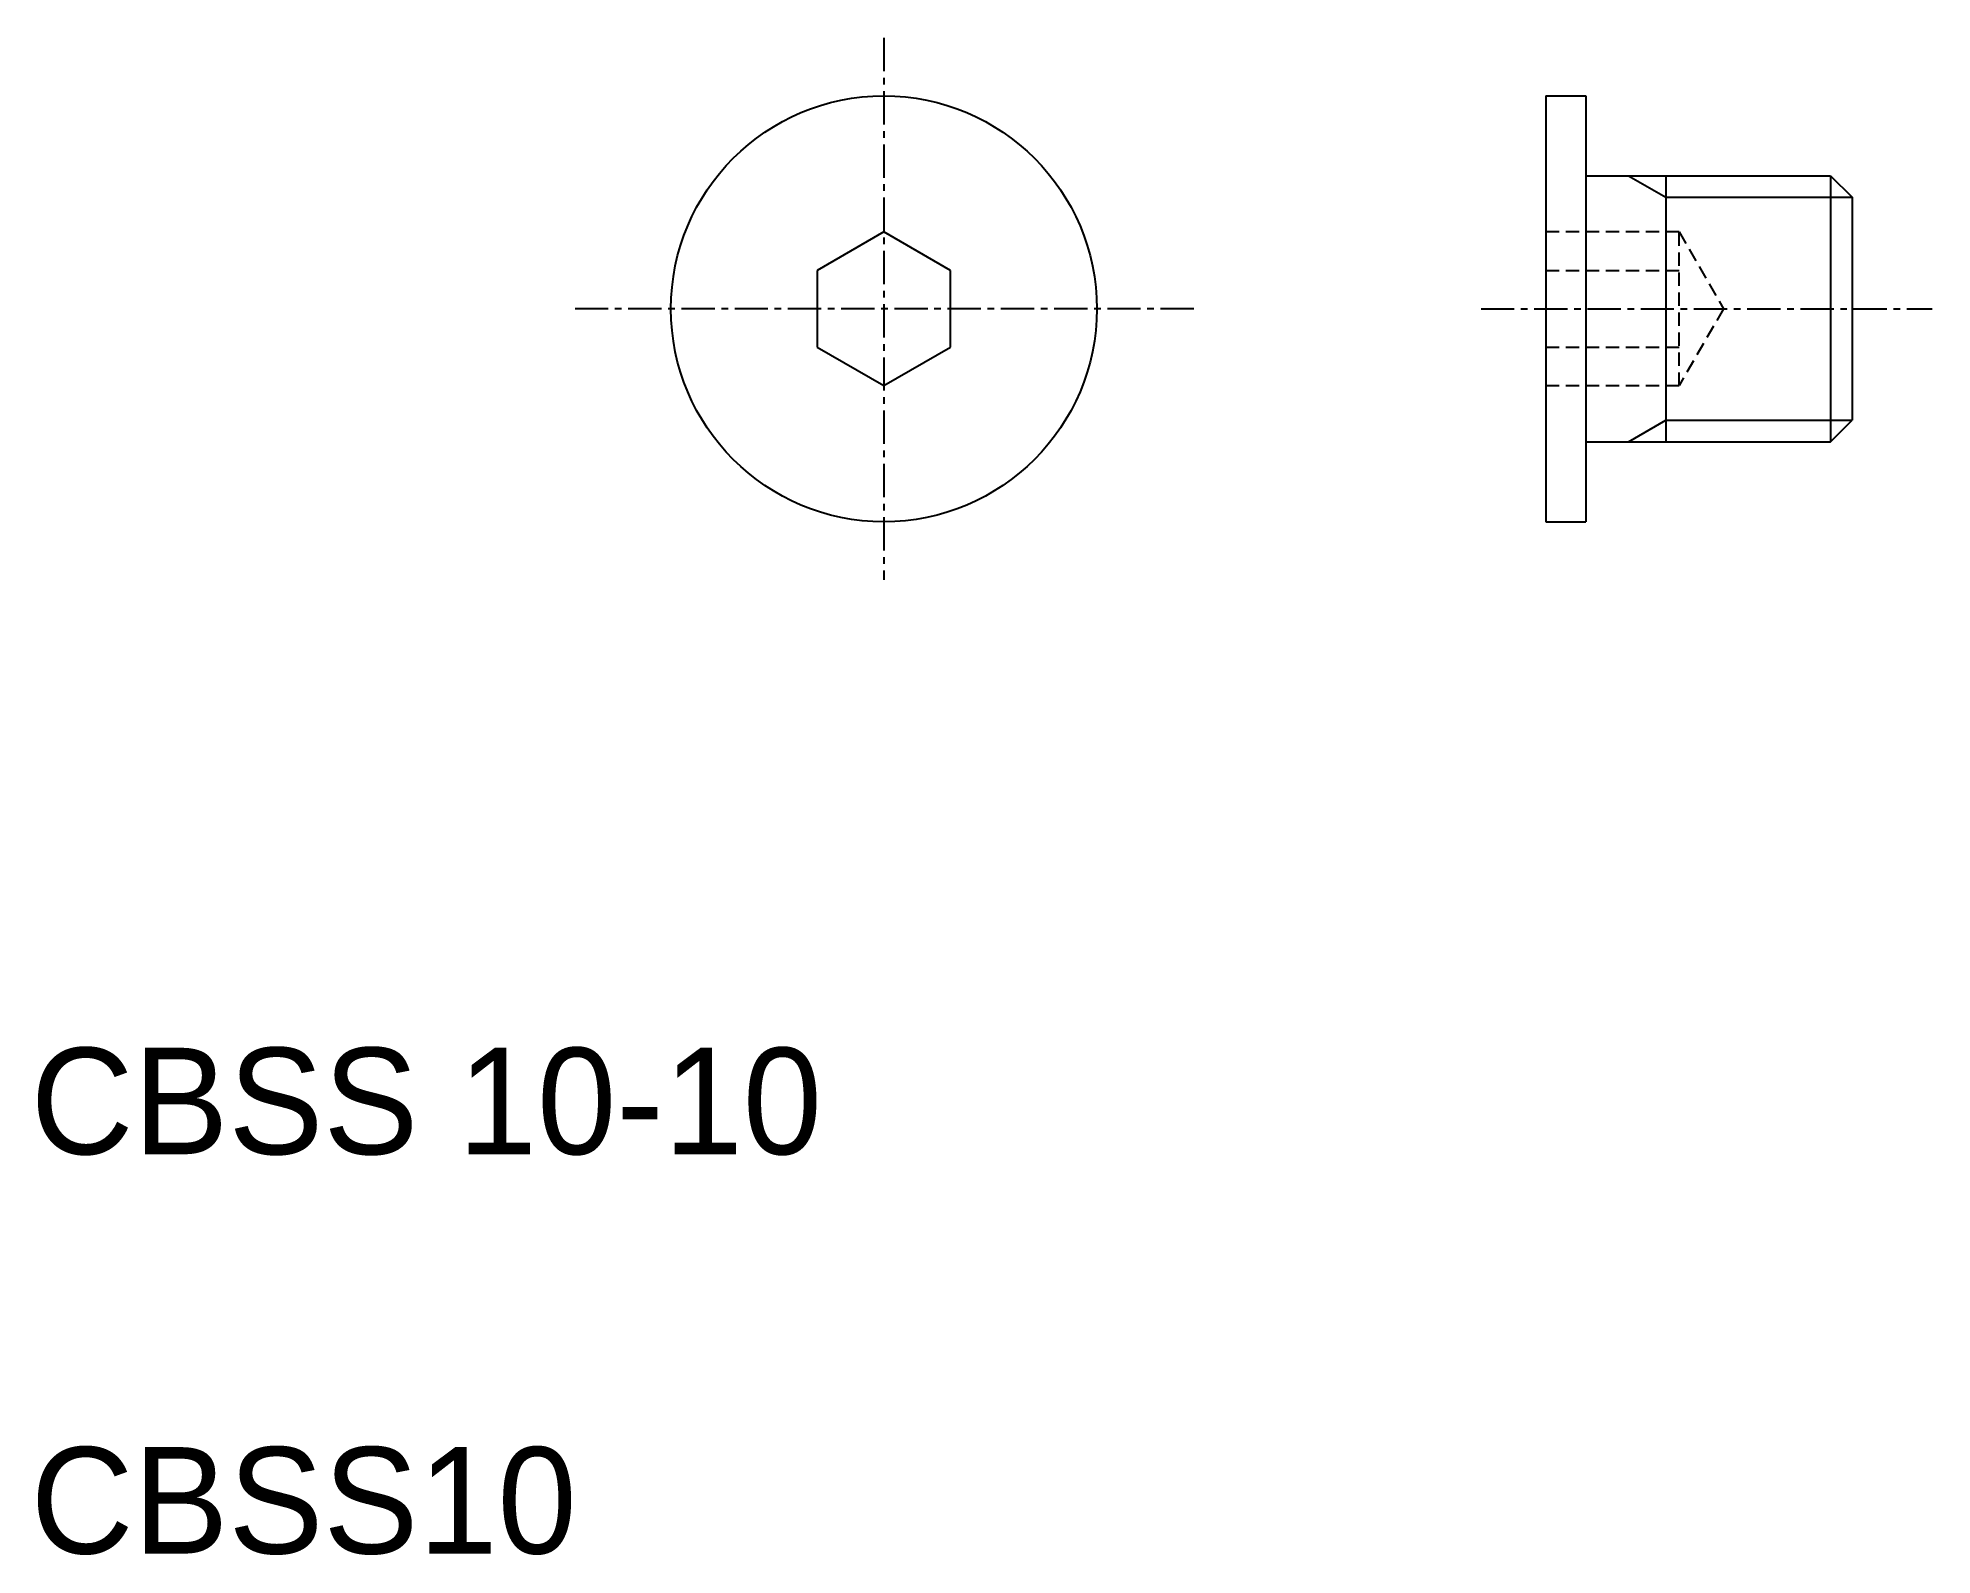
# Model space of a CAD drawing. Extents: x 10.3 to 81.4, y 9.9 to 66.9.
import ezdxf

# ---------------------------------------------------------------- set-up
doc = ezdxf.new("R2010")
doc.units = 0
doc.linetypes.add('CENTER', pattern=[2, 1.25, -0.25, 0.25, -0.25])
doc.linetypes.add('DASHED', pattern=[0.75, 0.5, -0.25])
doc.layers.get('0').update_dxf_attribs({"linetype": 'CONTINUOUS'})
doc.layers.add('CENTER', color=1, linetype='CENTER')

msp = doc.modelspace()

# ---------------------------------------------------------------- linework, layer by layer
at = {"color": 7, "linetype": 'CONTINUOUS'}
for p, q in [((66.933, 64.755), (66.933, 48.755)), ((66.933, 64.755), (68.433, 64.755)), ((68.433, 64.755), (68.433, 48.755)), ((68.433, 61.755), (77.621, 61.755)), ((71.433, 61.755), (71.433, 51.755)), ((77.621, 61.755), (77.621, 51.755)), ((77.621, 61.755), (78.433, 60.943)), ((78.433, 60.943), (78.433, 52.567)), ((42.056, 59.642), (39.556, 58.199)), ((44.556, 58.199), (42.056, 59.642)), ((39.556, 58.199), (39.556, 55.312)), ((44.556, 55.312), (44.556, 58.199)), ((39.556, 55.312), (42.056, 53.869)), ((42.056, 53.869), (44.556, 55.312)), ((77.621, 51.755), (78.433, 52.567)), ((68.433, 51.755), (77.621, 51.755)), ((66.933, 48.755), (68.433, 48.755))]:
    msp.add_line(p, q, dxfattribs=at)
at = {"color": 3, "linetype": 'CONTINUOUS'}
for p, q in [((70.027, 61.755), (71.433, 60.943)), ((71.433, 60.943), (78.433, 60.943)), ((70.027, 51.755), (71.433, 52.567)), ((71.433, 52.567), (78.433, 52.567))]:
    msp.add_line(p, q, dxfattribs=at)
at = {"color": 3, "linetype": 'DASHED'}
for p, q in [((71.933, 59.642), (66.933, 59.642)), ((71.933, 53.869), (71.933, 59.642)), ((71.933, 59.642), (73.6, 56.755)), ((66.933, 58.199), (71.933, 58.199)), ((73.6, 56.755), (71.933, 53.869)), ((66.933, 55.312), (71.933, 55.312)), ((66.933, 53.869), (71.933, 53.869))]:
    msp.add_line(p, q, dxfattribs=at)
at = {"color": 7, "linetype": 'CONTINUOUS'}
msp.add_circle((42.056, 56.755), 8, dxfattribs=at)
at = {"layer": 'CENTER', "color": 1, "linetype": 'CENTER'}
for p, q in [((42.056, 66.931), (42.056, 46.579)), ((53.702, 56.755), (30.411, 56.755)), ((64.492, 56.755), (81.44, 56.755))]:
    msp.add_line(p, q, dxfattribs=at)

# ---------------------------------------------------------------- texts
at = {"color": 7, "linetype": 'CONTINUOUS'}
for s, p in [('CBSS 10-10', (10, 25)), ('CBSS10', (10, 10))]:
    msp.add_text(s, height=4, dxfattribs=at).set_placement(p)

doc.saveas('drawing.dxf')
